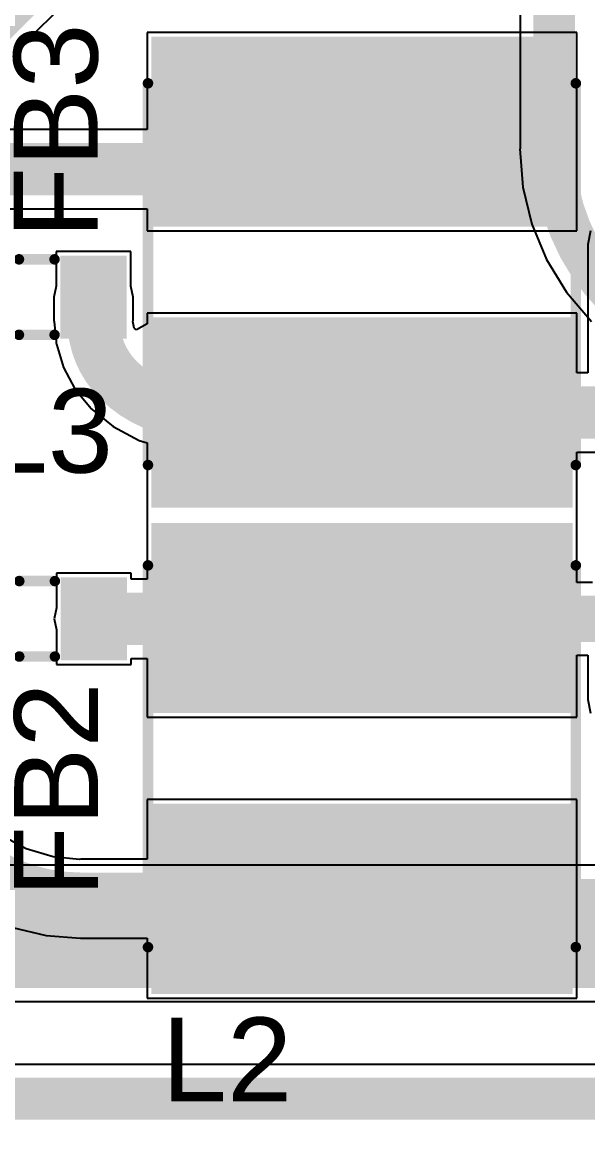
# Model space of a CAD drawing. Header units: inches. Extents: x -5 to 426, y -53 to 116.
# Drawn here: x 47.97 to 54.82, y -18.04 to -4.66 of the extents above; entities that cross this region are included whole.
import ezdxf

# ---------------------------------------------------------------- set-up
doc = ezdxf.new("R2010")
doc.units = ezdxf.units.IN
for name, color, linetype in [('Board Outline', 216, 'Continuous'), ('Bottom Layer', 5, 'Continuous'), ('Top Layer', 1, 'Continuous'), ('Top Overlay', 2, 'Continuous'), ('Top Paste', 8, 'Continuous'), ('Top Solder', 216, 'Continuous')]:
    doc.layers.add(name, color=color, linetype=linetype)
doc.styles.add('Arial', font='', dxfattribs={"height": 0.2})
doc.styles.get('Arial').set_extended_font_data('Arial')

# ---------------------------------------------------------------- blocks, each defined once
blk = doc.blocks.new('WS2812B_XF02_W_29')
at = {"layer": 'Top Layer'}
for points in [[(-3.25, 2.15), (-1.75, 2.15), (-1.75, 1.15), (-3.25, 1.15)], [(3.25, 1.15), (1.75, 1.15), (1.75, 2.15), (3.25, 2.15)], [(-3.25, -1.15), (-1.75, -1.15), (-1.75, -2.15), (-3.25, -2.15)], [(1.75, -1.15), (3.25, -1.15), (3.25, -2.15), (1.75, -2.15)]]:
    blk.add_hatch(color=1, dxfattribs=at).paths.add_polyline_path(points)
at = {"layer": 'Top Paste'}
for points in [[(-3.25, 2.15), (-1.75, 2.15), (-1.75, 1.15), (-3.25, 1.15)], [(3.25, 1.15), (1.75, 1.15), (1.75, 2.15), (3.25, 2.15)], [(-3.25, -1.15), (-1.75, -1.15), (-1.75, -2.15), (-3.25, -2.15)], [(1.75, -1.15), (3.25, -1.15), (3.25, -2.15), (1.75, -2.15)]]:
    blk.add_hatch(color=8, dxfattribs=at).paths.add_polyline_path(points)
at = {"layer": 'Top Solder'}
for points in [[(-3.352, 2.252), (-1.648, 2.252), (-1.648, 1.048), (-3.352, 1.048)], [(3.352, 1.048), (1.648, 1.048), (1.648, 2.252), (3.352, 2.252)], [(-3.352, -1.048), (-1.648, -1.048), (-1.648, -2.252), (-3.352, -2.252)], [(1.648, -1.048), (3.352, -1.048), (3.352, -2.252), (1.648, -2.252)]]:
    blk.add_hatch(color=216, dxfattribs=at).paths.add_polyline_path(points)
at = {"layer": 'Top Overlay'}
for points in [[(2.5, 2.551, 0.127, 0.127, 0), (-2.5, 2.551, 0.127, 0.127, 0)], [(-3.556, 1.803, 0.254, 0.254, 0), (-3.429, 1.676, 0.254, 0.254, 0)], [(-3.556, 1.803, 0.254, 0.254, 0), (-3.556, 1.549, 0.254, 0.254, 0)], [(-3.429, 1.676, 0.254, 0.254, 0), (-3.556, 1.549, 0.254, 0.254, 0)], [(2.5, -2.551, 0.127, 0.127, 0), (-2.5, -2.551, 0.127, 0.127, 0)]]:
    blk.add_lwpolyline(points, format="xyseb", dxfattribs=at)
for points in [[(-2.532, 2.551, 0.0635, 0.0635, 1), (-2.468, 2.551, 0.0635, 0.0635, 1)], [(2.468, 2.551, 0.0635, 0.0635, 1), (2.532, 2.551, 0.0635, 0.0635, 1)], [(-3.619, 1.803, 0.127, 0.127, 1), (-3.492, 1.803, 0.127, 0.127, 1)], [(-3.619, 1.803, 0.127, 0.127, 1), (-3.492, 1.803, 0.127, 0.127, 1)], [(-3.492, 1.676, 0.127, 0.127, 1), (-3.365, 1.676, 0.127, 0.127, 1)], [(-3.492, 1.676, 0.127, 0.127, 1), (-3.365, 1.676, 0.127, 0.127, 1)], [(-3.619, 1.549, 0.127, 0.127, 1), (-3.492, 1.549, 0.127, 0.127, 1)], [(-3.619, 1.549, 0.127, 0.127, 1), (-3.492, 1.549, 0.127, 0.127, 1)], [(-2.532, -2.551, 0.0635, 0.0635, 1), (-2.468, -2.551, 0.0635, 0.0635, 1)], [(2.468, -2.551, 0.0635, 0.0635, 1), (2.532, -2.551, 0.0635, 0.0635, 1)]]:
    blk.add_lwpolyline(points, format="xyseb", close=True, dxfattribs=at)
blk = doc.blocks.new('VLCF5024T_330MR50_2_42')
at = {"layer": 'Top Layer'}
for points in [[(-2.75, 2.45), (-0.65, 2.45), (-0.65, -2.45), (-2.75, -2.45)], [(0.65, 2.45), (2.75, 2.45), (2.75, -2.45), (0.65, -2.45)]]:
    blk.add_hatch(color=1, dxfattribs=at).paths.add_polyline_path(points)
at = {"layer": 'Top Paste'}
for points in [[(-2.75, 2.45), (-0.65, 2.45), (-0.65, -2.45), (-2.75, -2.45)], [(0.65, 2.45), (2.75, 2.45), (2.75, -2.45), (0.65, -2.45)]]:
    blk.add_hatch(color=8, dxfattribs=at).paths.add_polyline_path(points)
at = {"layer": 'Top Solder'}
for points in [[(-2.852, 2.552), (-0.548, 2.552), (-0.548, -2.552), (-2.852, -2.552)], [(0.548, 2.552), (2.852, 2.552), (2.852, -2.552), (0.548, -2.552)]]:
    blk.add_hatch(color=216, dxfattribs=at).paths.add_polyline_path(points)
at = {"layer": 'Top Overlay'}
for points in [[(-2.286, 2.591, 0.127, 0.127, 0), (2.337, 2.591, 0.127, 0.127, 0)], [(-2.286, -2.591, 0.127, 0.127, 0), (2.337, -2.591, 0.127, 0.127, 0)]]:
    blk.add_lwpolyline(points, format="xyseb", dxfattribs=at)
for points in [[(-2.318, 2.591, 0.0635, 0.0635, 1), (-2.254, 2.591, 0.0635, 0.0635, 1)], [(2.305, 2.591, 0.0635, 0.0635, 1), (2.369, 2.591, 0.0635, 0.0635, 1)], [(-2.318, -2.591, 0.0635, 0.0635, 1), (-2.254, -2.591, 0.0635, 0.0635, 1)], [(2.305, -2.591, 0.0635, 0.0635, 1), (2.369, -2.591, 0.0635, 0.0635, 1)]]:
    blk.add_lwpolyline(points, format="xyseb", close=True, dxfattribs=at)
blk = doc.blocks.new('IND_0603__1608_M_______43')
at = {"layer": 'Top Layer'}
for points in [[(-1, 0.4), (-0.4, 0.4), (-0.4, -0.4), (-1, -0.4)], [(0.4, 0.4), (1, 0.4), (1, -0.4), (0.4, -0.4)]]:
    blk.add_hatch(color=1, dxfattribs=at).paths.add_polyline_path(points)
at = {"layer": 'Top Paste'}
for points in [[(-1, 0.4), (-0.4, 0.4), (-0.4, -0.4), (-1, -0.4)], [(0.4, 0.4), (1, 0.4), (1, -0.4), (0.4, -0.4)]]:
    blk.add_hatch(color=8, dxfattribs=at).paths.add_polyline_path(points)
at = {"layer": 'Top Solder'}
for points in [[(-1.102, 0.502), (-0.298, 0.502), (-0.298, -0.502), (-1.102, -0.502)], [(0.298, 0.502), (1.102, 0.502), (1.102, -0.502), (0.298, -0.502)]]:
    blk.add_hatch(color=216, dxfattribs=at).paths.add_polyline_path(points)
at = {"layer": 'Top Overlay'}
for points in [[(-0.203, 0.457, 0.127, 0.127, 0), (0.229, 0.457, 0.127, 0.127, 0)], [(-0.203, -0.457, 0.127, 0.127, 0), (0.229, -0.457, 0.127, 0.127, 0)]]:
    blk.add_lwpolyline(points, format="xyseb", dxfattribs=at)
for points in [[(-0.235, 0.457, 0.0635, 0.0635, 1), (-0.171, 0.457, 0.0635, 0.0635, 1)], [(0.197, 0.457, 0.0635, 0.0635, 1), (0.26, 0.457, 0.0635, 0.0635, 1)], [(-0.235, -0.457, 0.0635, 0.0635, 1), (-0.171, -0.457, 0.0635, 0.0635, 1)], [(0.197, -0.457, 0.0635, 0.0635, 1), (0.26, -0.457, 0.0635, 0.0635, 1)]]:
    blk.add_lwpolyline(points, format="xyseb", close=True, dxfattribs=at)
blk = doc.blocks.new('VLCF5024T_330MR50_2_58')
at = {"layer": 'Top Layer'}
for points in [[(-2.75, 2.45), (-0.65, 2.45), (-0.65, -2.45), (-2.75, -2.45)], [(0.65, 2.45), (2.75, 2.45), (2.75, -2.45), (0.65, -2.45)]]:
    blk.add_hatch(color=1, dxfattribs=at).paths.add_polyline_path(points)
at = {"layer": 'Top Paste'}
for points in [[(-2.75, 2.45), (-0.65, 2.45), (-0.65, -2.45), (-2.75, -2.45)], [(0.65, 2.45), (2.75, 2.45), (2.75, -2.45), (0.65, -2.45)]]:
    blk.add_hatch(color=8, dxfattribs=at).paths.add_polyline_path(points)
at = {"layer": 'Top Solder'}
for points in [[(-2.852, 2.552), (-0.548, 2.552), (-0.548, -2.552), (-2.852, -2.552)], [(0.548, 2.552), (2.852, 2.552), (2.852, -2.552), (0.548, -2.552)]]:
    blk.add_hatch(color=216, dxfattribs=at).paths.add_polyline_path(points)
at = {"layer": 'Top Overlay'}
for points in [[(2.337, 2.591, 0.127, 0.127, 0), (-2.286, 2.591, 0.127, 0.127, 0)], [(2.337, -2.591, 0.127, 0.127, 0), (-2.286, -2.591, 0.127, 0.127, 0)]]:
    blk.add_lwpolyline(points, format="xyseb", dxfattribs=at)
for points in [[(-2.318, 2.591, 0.0635, 0.0635, 1), (-2.254, 2.591, 0.0635, 0.0635, 1)], [(2.305, 2.591, 0.0635, 0.0635, 1), (2.369, 2.591, 0.0635, 0.0635, 1)], [(-2.318, -2.591, 0.0635, 0.0635, 1), (-2.254, -2.591, 0.0635, 0.0635, 1)], [(2.305, -2.591, 0.0635, 0.0635, 1), (2.369, -2.591, 0.0635, 0.0635, 1)]]:
    blk.add_lwpolyline(points, format="xyseb", close=True, dxfattribs=at)
blk = doc.blocks.new('IND_0603__1608_M_______61')
at = {"layer": 'Top Layer'}
for points in [[(-1, 0.4), (-0.4, 0.4), (-0.4, -0.4), (-1, -0.4)], [(0.4, 0.4), (1, 0.4), (1, -0.4), (0.4, -0.4)]]:
    blk.add_hatch(color=1, dxfattribs=at).paths.add_polyline_path(points)
at = {"layer": 'Top Paste'}
for points in [[(-1, 0.4), (-0.4, 0.4), (-0.4, -0.4), (-1, -0.4)], [(0.4, 0.4), (1, 0.4), (1, -0.4), (0.4, -0.4)]]:
    blk.add_hatch(color=8, dxfattribs=at).paths.add_polyline_path(points)
at = {"layer": 'Top Solder'}
for points in [[(-1.102, 0.502), (-0.298, 0.502), (-0.298, -0.502), (-1.102, -0.502)], [(0.298, 0.502), (1.102, 0.502), (1.102, -0.502), (0.298, -0.502)]]:
    blk.add_hatch(color=216, dxfattribs=at).paths.add_polyline_path(points)
at = {"layer": 'Top Overlay'}
for points in [[(-0.203, 0.457, 0.127, 0.127, 0), (0.229, 0.457, 0.127, 0.127, 0)], [(-0.203, -0.457, 0.127, 0.127, 0), (0.229, -0.457, 0.127, 0.127, 0)]]:
    blk.add_lwpolyline(points, format="xyseb", dxfattribs=at)
for points in [[(-0.235, 0.457, 0.0635, 0.0635, 1), (-0.171, 0.457, 0.0635, 0.0635, 1)], [(0.197, 0.457, 0.0635, 0.0635, 1), (0.26, 0.457, 0.0635, 0.0635, 1)], [(-0.235, -0.457, 0.0635, 0.0635, 1), (-0.171, -0.457, 0.0635, 0.0635, 1)], [(0.197, -0.457, 0.0635, 0.0635, 1), (0.26, -0.457, 0.0635, 0.0635, 1)]]:
    blk.add_lwpolyline(points, format="xyseb", close=True, dxfattribs=at)

msp = doc.modelspace()

# ---------------------------------------------------------------- hatches: boundary and pattern name
at = {"layer": 'Bottom Layer'}
msp.add_hatch(color=5, dxfattribs=at).paths.add_polyline_path([(55.824, -16.358), (55.824, -15.037), (46.311, -15.037), (46.311, -16.358)])

# ---------------------------------------------------------------- linework, layer by layer
at = {"layer": 'Board Outline'}
msp.add_lwpolyline([(49.772, 6.348, 0.254, 0.254, -1.144567), (-0.298, -38.441, 0.254, 0.254, 0)], format="xyseb", dxfattribs=at)
at = {"layer": 'Bottom Layer'}
for p, q in [((54.002, -0.61), (54.002, -6.196)), ((54.002, -6.196), (54.001, -6.196)), ((54.001, -6.196), (54.037, -6.659)), ((54.037, -6.659), (54.145, -7.11)), ((54.145, -7.11), (54.323, -7.538)), ((54.323, -7.538), (54.565, -7.934)), ((54.565, -7.934), (54.866, -8.286)), ((55.824, -14.872), (47.745, -14.872)), ((47.745, -16.523), (55.824, -16.523))]:
    msp.add_line(p, q, dxfattribs=at)
for points in [[(54.416, -6.196, 0.508, 0.508, 0), (54.416, -0.428, 0.508, 0.508, 0)], [(55.16, -7.992, 0.508, 0.508, -0.198912), (54.416, -6.196, 0.508, 0.508, 0)]]:
    msp.add_lwpolyline(points, format="xyseb", dxfattribs=at)
msp.add_lwpolyline([(54.289, -6.196, 0.254, 0.254, 1), (54.543, -6.196, 0.254, 0.254, 1)], format="xyseb", close=True, dxfattribs=at)
msp.add_lwpolyline([(54.289, -6.196, 0.254, 0.254, 1), (54.543, -6.196, 0.254, 0.254, 1)], format="xyseb", close=True, dxfattribs=at)
at = {"layer": 'Top Layer'}
for p, q in [((47.925, -4.993), (48.872, -4.047)), ((54.69, -4.787), (49.485, -4.787)), ((49.485, -4.787), (49.485, -5.963)), ((54.69, -7.191), (54.69, -4.787)), ((49.485, -5.963), (45.121, -5.963)), ((45.031, -6.922), (49.485, -6.922)), ((49.485, -6.922), (49.485, -7.191)), ((49.485, -7.191), (54.69, -7.191)), ((54.856, -7.189), (54.822, -7.357)), ((54.822, -7.357), (54.822, -8.91)), ((49.288, -7.44), (48.384, -7.44)), ((48.384, -7.44), (48.384, -7.858)), ((49.288, -7.858), (49.288, -7.44)), ((48.384, -7.858), (48.357, -7.992)), ((49.315, -7.992), (49.288, -7.858)), ((48.357, -7.992), (48.357, -8.271)), ((49.315, -8.271), (49.315, -7.992)), ((48.357, -8.271), (48.361, -8.291)), ((48.361, -8.291), (48.384, -8.522)), ((49.312, -8.289), (49.315, -8.271)), ((49.328, -8.37), (49.312, -8.289)), ((54.69, -8.187), (49.485, -8.187)), ((49.485, -8.187), (49.485, -8.317)), ((54.69, -8.91), (54.69, -8.187)), ((49.358, -8.388), (49.328, -8.37)), ((49.485, -8.317), (49.358, -8.388)), ((48.384, -8.522), (48.384, -8.544)), ((48.384, -8.544), (48.386, -8.544)), ((48.386, -8.544), (48.388, -8.564)), ((48.388, -8.564), (48.473, -8.846)), ((48.473, -8.846), (48.612, -9.105)), ((54.822, -8.91), (54.69, -8.91)), ((48.612, -9.105), (48.786, -9.317)), ((48.786, -9.317), (48.797, -9.334)), ((48.797, -9.334), (48.801, -9.336)), ((48.801, -9.336), (49.074, -9.56)), ((49.074, -9.56), (49.389, -9.729)), ((49.389, -9.729), (49.485, -9.758)), ((49.485, -9.758), (49.485, -10.549)), ((54.69, -10.549), (54.69, -9.868)), ((54.69, -9.868), (55.262, -9.868)), ((49.485, -10.549), (49.485, -10.676)), ((54.69, -10.591), (54.69, -10.549)), ((49.485, -10.676), (49.485, -10.718)), ((54.69, -10.718), (54.69, -10.591)), ((49.485, -10.718), (49.485, -11.409)), ((54.69, -11.448), (54.69, -10.718)), ((49.292, -11.336), (48.388, -11.336)), ((48.388, -11.336), (48.388, -11.754)), ((49.292, -11.409), (49.292, -11.336)), ((49.485, -11.409), (49.292, -11.409)), ((54.881, -11.448), (54.69, -11.448)), ((48.388, -11.754), (48.361, -11.888)), ((48.361, -11.888), (48.388, -12.023)), ((48.388, -12.023), (48.388, -12.441)), ((48.388, -12.441), (49.292, -12.441)), ((49.292, -12.441), (49.292, -12.367)), ((49.292, -12.367), (49.485, -12.367)), ((49.485, -12.367), (49.485, -13.081)), ((54.69, -13.081), (54.69, -12.329)), ((54.69, -12.329), (54.822, -12.329)), ((54.822, -12.329), (54.822, -12.864)), ((54.822, -12.864), (54.856, -13.032)), ((49.485, -13.081), (54.69, -13.081)), ((54.69, -14.076), (49.485, -14.076)), ((49.485, -14.076), (49.485, -14.799)), ((54.69, -16.481), (54.69, -14.076)), ((48.021, -14.672), (47.721, -14.512)), ((48.346, -14.771), (48.021, -14.672)), ((48.668, -14.802), (48.346, -14.771)), ((48.684, -14.799), (48.668, -14.802)), ((49.485, -14.799), (48.684, -14.799)), ((47.854, -15.625), (48.264, -15.723)), ((48.264, -15.723), (48.677, -15.756)), ((48.677, -15.756), (48.684, -15.757)), ((48.684, -15.757), (49.485, -15.757)), ((49.485, -15.757), (49.485, -16.481)), ((49.485, -16.481), (54.69, -16.481)), ((56.34, -17.284), (46.329, -17.284))]:
    msp.add_line(p, q, dxfattribs=at)
for points in [[(47.454, -4.522, 1.016, 1.016, 0), (48.488, -3.488, 1.016, 1.016, 0)], [(51.634, -6.443, 0.635, 0.635, 0), (52.087, -5.989, 0.635, 0.635, 0)], [(44.498, -6.443, 0.635, 0.635, 0), (51.634, -6.443, 0.635, 0.635, 0)], [(48.836, -8.271, 0.635, 0.635, 0), (48.836, -7.992, 0.635, 0.635, 0)], [(49.136, -8.995, 0.635, 0.635, -0.198912), (48.836, -8.271, 0.635, 0.635, 0)], [(50.087, -9.389, 0.635, 0.635, -0.198912), (49.136, -8.995, 0.635, 0.635, 0)], [(50.087, -9.389, 0.635, 0.635, 0), (52.087, -9.389, 0.635, 0.635, 0)], [(52.087, -9.389, 0.635, 0.635, 0), (55.262, -9.389, 0.635, 0.635, 0)], [(48.84, -11.888, 0.635, 0.635, 0), (52.077, -11.888, 0.635, 0.635, 0)], [(52.077, -11.888, 0.635, 0.635, 0), (52.087, -11.878, 0.635, 0.635, 0)], [(52.087, -11.878, 0.559, 0.559, 0), (52.097, -11.888, 0.559, 0.559, 0)], [(52.097, -11.888, 0.559, 0.559, 0), (55.262, -11.888, 0.559, 0.559, 0)], [(48.684, -15.278, 0.635, 0.635, -0.198912), (47.123, -14.632, 0.635, 0.635, 0)], [(48.684, -15.278, 0.635, 0.635, 0), (52.087, -15.278, 0.635, 0.635, 0)], [(46.329, -17.698, 0.508, 0.508, 0), (57.487, -17.698, 0.508, 0.508, 0)]]:
    msp.add_lwpolyline(points, format="xyseb", dxfattribs=at)
for points in [[(51.929, -5.989, 0.318, 0.318, 1), (52.246, -5.989, 0.318, 0.318, 1)], [(51.475, -6.443, 0.318, 0.318, 1), (51.792, -6.443, 0.318, 0.318, 1)], [(51.475, -6.443, 0.318, 0.318, 1), (51.792, -6.443, 0.318, 0.318, 1)], [(48.677, -7.992, 0.318, 0.318, 1), (48.995, -7.992, 0.318, 0.318, 1)], [(48.677, -8.271, 0.318, 0.318, 1), (48.995, -8.271, 0.318, 0.318, 1)], [(48.677, -8.271, 0.318, 0.318, 1), (48.995, -8.271, 0.318, 0.318, 1)], [(48.977, -8.995, 0.318, 0.318, 1), (49.295, -8.995, 0.318, 0.318, 1)], [(48.977, -8.995, 0.318, 0.318, 1), (49.295, -8.995, 0.318, 0.318, 1)], [(49.928, -9.389, 0.318, 0.318, 1), (50.245, -9.389, 0.318, 0.318, 1)], [(49.928, -9.389, 0.318, 0.318, 1), (50.245, -9.389, 0.318, 0.318, 1)], [(51.929, -9.389, 0.318, 0.318, 1), (52.246, -9.389, 0.318, 0.318, 1)], [(51.929, -9.389, 0.318, 0.318, 1), (52.246, -9.389, 0.318, 0.318, 1)], [(48.681, -11.888, 0.318, 0.318, 1), (48.999, -11.888, 0.318, 0.318, 1)], [(51.918, -11.888, 0.318, 0.318, 1), (52.236, -11.888, 0.318, 0.318, 1)], [(51.918, -11.888, 0.318, 0.318, 1), (52.236, -11.888, 0.318, 0.318, 1)], [(51.929, -11.878, 0.318, 0.318, 1), (52.246, -11.878, 0.318, 0.318, 1)], [(51.948, -11.878, 0.279, 0.279, 1), (52.227, -11.878, 0.279, 0.279, 1)], [(51.958, -11.888, 0.279, 0.279, 1), (52.237, -11.888, 0.279, 0.279, 1)], [(51.958, -11.888, 0.279, 0.279, 1), (52.237, -11.888, 0.279, 0.279, 1)], [(48.526, -15.278, 0.318, 0.318, 1), (48.843, -15.278, 0.318, 0.318, 1)], [(48.526, -15.278, 0.318, 0.318, 1), (48.843, -15.278, 0.318, 0.318, 1)], [(51.929, -15.278, 0.318, 0.318, 1), (52.246, -15.278, 0.318, 0.318, 1)]]:
    msp.add_lwpolyline(points, format="xyseb", close=True, dxfattribs=at)

# ---------------------------------------------------------------- block references
for name, p, rotation in [('WS2812B_XF02_W_29', (52.433, -0.484), 128), ('VLCF5024T_330MR50_2_58', (52.087, -7.689), 270), ('VLCF5024T_330MR50_2_42', (52.087, -13.578), 90)]:
    msp.add_blockref(name, p, dxfattribs=dict(rotation=rotation))
for name, p in [('IND_0603__1608_M_______43', (48.136, -7.992)), ('IND_0603__1608_M_______61', (48.14, -11.888))]:
    msp.add_blockref(name, p)

# ---------------------------------------------------------------- texts
at = {"layer": 'Top Overlay', "style": 'Arial'}
for s, p in [('FB3', (48.886, -7.282)), ('FB2', (48.891, -15.262))]:
    msp.add_text(s, height=1.016, rotation=90, dxfattribs=at).set_placement(p)
for s, p in [('L3', (47.494, -10.118)), ('L2', (49.664, -17.732))]:
    msp.add_text(s, height=1.016, dxfattribs=at).set_placement(p)

doc.saveas('drawing.dxf')
